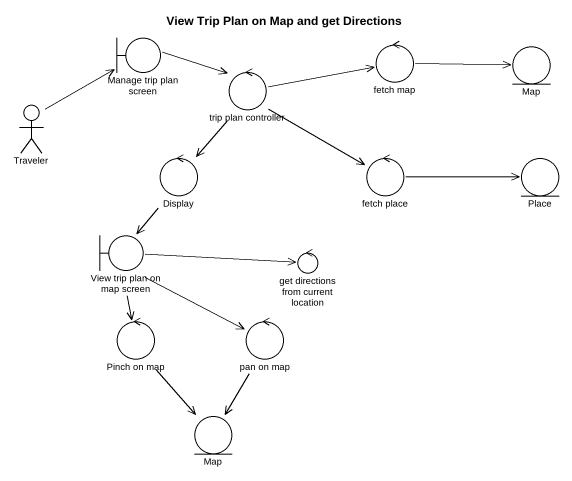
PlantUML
@startuml
title View Trip Plan on Map and get Directions
boundary "Manage trip plan screen" as Manage_trip_plan_screen
control "fetch map" as fetch_map
entity "Map" as Map_
control "trip plan controller" as trip_plan_controller
actor Traveler
control Display
control "fetch place" as fetch_place
entity Place
boundary "View trip plan on map screen" as View_trip_plan_on_map_screen
control "get directions from current location" as get_directions_from_current
control "Pinch on map" as Pinch_on_map
control "pan on map" as pan_on_map
entity "Map" as Map__2
Manage_trip_plan_screen -right-> trip_plan_controller
fetch_map -right-> Map_
trip_plan_controller -right-> fetch_map
trip_plan_controller --> Display
trip_plan_controller --> fetch_place
Traveler -up-> Manage_trip_plan_screen
Display --> View_trip_plan_on_map_screen
fetch_place -right-> Place
View_trip_plan_on_map_screen -right-> get_directions_from_current
View_trip_plan_on_map_screen --> Pinch_on_map
View_trip_plan_on_map_screen -right-> pan_on_map
Pinch_on_map --> Map__2
pan_on_map --> Map__2
@enduml
